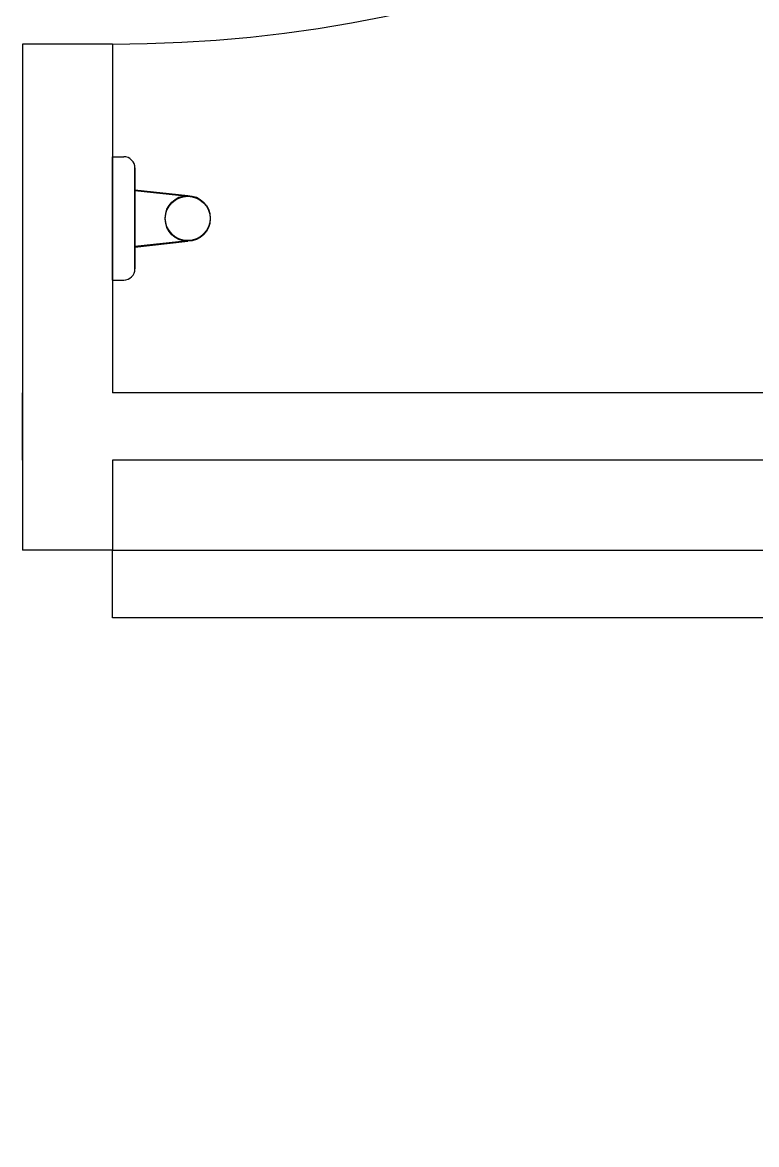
# Model space of a CAD drawing. Header units: millimetres. Extents: x 999 to 1260, y -38 to 225.
# Drawn here: x 1064.0374 to 1064.3637, y 78.8728 to 79.3715 of the extents above; entities that cross this region are included whole.
import ezdxf
from ezdxf.enums import TextEntityAlignment as Align

# ---------------------------------------------------------------- set-up
doc = ezdxf.new("R2010")
doc.units = ezdxf.units.MM
doc.layers.add('I-ARQ', color=8, linetype='Continuous')
doc.styles.add('ROMANS', font='romans', dxfattribs={"oblique": 15})

# ---------------------------------------------------------------- blocks, each defined once
blk = doc.blocks.new('praça')
at = {"layer": 'I-ARQ'}
for p, q in [((1255.00082, 26.70445), (1255.00082, 26.74445)), ((1255.22582, 26.74445), (1255.00082, 26.74445)), ((1255.04082, 26.74445), (1255.07082, 26.74445)), ((1255.22582, 26.70445), (1255.22582, 26.74445)), ((1254.97082, 26.10445), (1254.97082, 26.70445)), ((1254.97082, 26.70445), (1255.00082, 26.70445)), ((1255.00082, 26.70445), (1255.00082, 26.10445)), ((1255.04082, 26.70445), (1255.00082, 26.70445)), ((1255.04082, 25.49445), (1255.04082, 26.70445)), ((1255.07082, 25.49445), (1255.07082, 26.70445)), ((1255.22582, 26.70445), (1255.07082, 26.70445)), ((1255.1209, 26.70445), (1255.1209, 26.69945)), ((1255.17574, 26.70445), (1255.1209, 26.70445)), ((1255.1209, 26.70445), (1255.1209, 26.69945)), ((1255.1209, 26.70445), (1255.17574, 26.70445)), ((1255.17574, 26.70445), (1255.17574, 26.69945)), ((1255.17574, 26.70445), (1255.17574, 26.69945)), ((1255.17074, 26.69445), (1255.1259, 26.69445)), ((1255.1259, 26.69445), (1255.17074, 26.69445)), ((1255.13562, 26.69445), (1255.13815, 26.67099)), ((1255.13597, 26.69445), (1255.13849, 26.67099)), ((1255.16068, 26.69445), (1255.15815, 26.67099)), ((1255.16102, 26.69445), (1255.15849, 26.67099))]:
    blk.add_line(p, q, dxfattribs=at)
for centre in [(1255.14815, 26.67099), (1255.14849, 26.67099)]:
    blk.add_circle(centre, 0.01, dxfattribs=at)
for centre, radius, start, end in [((1255.00082, 26.70445), 0.6, 180, 270), ((1255.82582, 26.70445), 0.6, 180, 270), ((1255.1259, 26.69945), 0.005, 180, 270), ((1255.1259, 26.69945), 0.005, 180, 270), ((1255.17074, 26.69945), 0.005, 270, 360), ((1255.17074, 26.69945), 0.005, 270, 360)]:
    blk.add_arc(centre, radius, start, end, dxfattribs=at)
at = {"layer": 'I-ARQ', "width": 1, "flags": 3}
blk.add_attdef('CODIGO', text='', height=0.024, rotation=360, dxfattribs=at).set_placement((1257.01582, 34.84445), align=Align.MIDDLE)
at = {"layer": 'I-ARQ', "text_generation_flag": 4, "width": 1, "flags": 3}
blk.add_attdef('CODIGO', text='', height=0.024, rotation=360, dxfattribs=at).set_placement((1258.87082, 16.02772), align=Align.MIDDLE)
at = {"layer": 'I-ARQ', "style": 'ROMANS', "width": 1}
blk.add_attdef('0.00', (1278.70341, -45.86682), '', height=0.36, dxfattribs=at)

msp = doc.modelspace()

# ---------------------------------------------------------------- block references
at = {"layer": 'I-ARQ', "rotation": 90}
msp.add_blockref('praça', (1090.78188, -1175.8639), dxfattribs=at)

doc.saveas('drawing.dxf')
